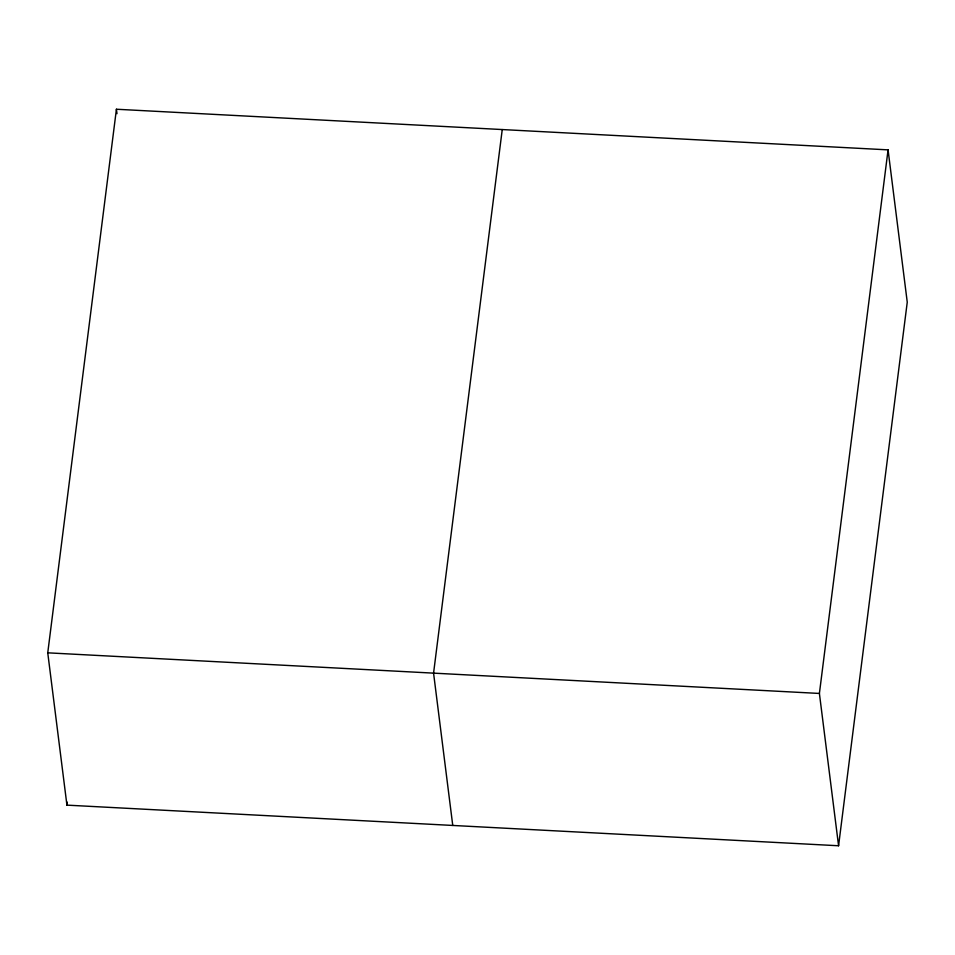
<?xml version="1.0" encoding="UTF-8"?>
<svg xmlns="http://www.w3.org/2000/svg" width="955" height="955" viewBox="0 0 955 955"><rect width="100%" height="100%" fill="white"/><g stroke="black" fill="none" stroke-linecap="round" stroke-linejoin="round"><path stroke-width="1.43" d="M47.75 652.826L116.426 109.24L888.066 149.863L907.25 302.174L838.574 845.76L66.934 805.137L47.75 652.826L819.402 693.449L838.574 845.76M66.934 805.137L67.304 802.176M502.246 129.558L433.57 673.132L452.754 825.442M819.402 693.449L888.066 149.863M116.426 109.24L116.976 113.681"/></g></svg>
